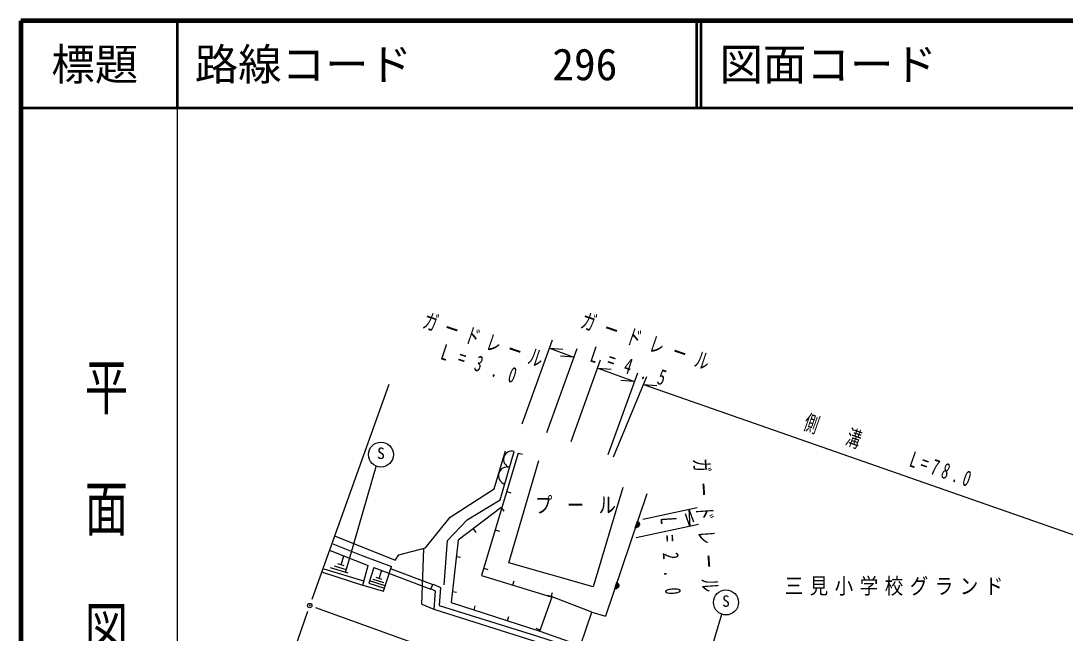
# Model space of a CAD drawing. Units: millimetres, scale not verified. Extents: x 40000 to 680000, y 20000 to 380000.
# Drawn here: x 40000 to 160144, y 309528 to 380000 of the extents above; entities that cross this region are included whole.
import ezdxf
from ezdxf.enums import TextEntityAlignment as Align

# ---------------------------------------------------------------- set-up
doc = ezdxf.new("R2010")
doc.units = ezdxf.units.MM
doc.header["$LTSCALE"] = 1000
doc.header["$PDMODE"] = 32
doc.header["$PDSIZE"] = 500
for name, color, linetype, lineweight in [('M-BGD', 7, 'Continuous', 25), ('M-TTL', 2, 'Continuous', 140), ('M-TTL-BAND', 7, 'Continuous', 25), ('M-TTL-LINE', 7, 'Continuous', 50)]:
    doc.layers.add(name, color=color, linetype=linetype, lineweight=lineweight)
doc.layers.add('M-OTRS', color=6, linetype='Continuous')
doc.layers.add('M-TTL-TXT', color=7, linetype='Continuous')
doc.styles.add('@ＭＳ ゴシック', font='')
doc.styles.add('ＭＳ ゴシック', font='')
doc.styles.get('@ＭＳ ゴシック').set_extended_font_data('@MS Gothic')
doc.styles.get('ＭＳ ゴシック').set_extended_font_data('MS Gothic')

msp = doc.modelspace()

# ---------------------------------------------------------------- linework, layer by layer
at = {"layer": 'M-BGD'}
for p, q in [((97667, 333619), (101154, 343270)), ((103975, 342250), (100488, 332600)), ((100814, 342329), (103636, 341310)), ((100814, 342329), (102368, 342214)), ((103636, 341310), (102082, 341424)), ((103310, 331580), (106705, 340976)), ((106365, 340035), (110597, 338506)), ((106365, 340035), (107918, 339920)), ((110937, 339446), (107542, 330051)), ((108169, 329824), (112001, 339061)), ((82337, 338147), (73490, 313417)), ((110597, 338506), (109044, 338621)), ((111617, 338137), (113172, 338039)), ((111617, 338137), (185133, 312452)), ((97232, 330254), (97711, 330110)), ((80847, 328682), (77339, 316597)), ((95905, 325831), (96384, 325688)), ((112010, 325556), (107262, 311485)), ((95254, 323977), (95556, 323579)), ((111542, 322658), (117822, 323999)), ((116984, 321808), (116460, 323275)), ((116844, 323790), (117369, 322323)), ((116844, 323790), (116984, 321808)), ((110751, 321674), (110986, 322371)), ((117962, 322017), (110785, 320484)), ((111026, 322341), (110801, 321674)), ((110852, 321674), (111067, 322310)), ((111097, 322250), (110913, 321704)), ((110974, 321734), (111127, 322189)), ((111147, 322098), (111045, 321794)), ((92030, 321526), (92333, 321128)), ((94577, 321409), (95056, 321265)), ((75889, 319787), (79330, 318436)), ((75597, 319042), (79962, 317330)), ((76839, 317383), (77156, 318428)), ((79330, 318436), (82633, 317185)), ((86119, 312877), (86370, 319221)), ((76058, 317268), (77425, 316854)), ((77201, 317273), (76477, 317493)), ((79326, 315061), (79962, 317330)), ((90102, 318337), (90599, 318280)), ((74703, 316546), (79314, 315062)), ((74850, 316930), (79433, 315542)), ((77649, 316435), (75639, 317044)), ((80604, 317098), (82350, 316437)), ((81210, 315823), (81511, 316764)), ((82393, 316386), (87186, 314578)), ((82605, 316947), (87398, 315140)), ((93249, 316986), (93728, 316842)), ((81930, 314955), (80120, 315533)), ((80502, 315730), (81733, 315337)), ((81536, 315719), (80884, 315927)), ((87186, 314578), (87398, 315140)), ((96615, 315071), (96762, 315549)), ((108377, 314638), (108612, 315336)), ((108653, 315305), (108427, 314638)), ((108478, 314638), (108693, 315275)), ((108723, 315214), (108539, 314668)), ((108600, 314698), (108753, 315153)), ((108773, 315062), (108671, 314759)), ((89637, 314314), (90134, 314257)), ((101114, 313702), (100643, 313869)), ((101030, 313717), (101176, 314195)), ((105694, 311950), (101114, 313702)), ((166456, 279020), (73949, 312447)), ((86119, 312877), (87494, 312294)), ((92134, 312200), (92286, 312676)), ((72987, 312002), (63244, 284401)), ((95989, 310962), (96142, 311438)), ((117992, 302863), (120635, 311724)), ((99765, 309884), (99294, 310051))]:
    msp.add_line(p, q, dxfattribs=at)
for points in [[(76068, 320722), (83064, 317911), (83491, 318545), (86550, 319347), (89379, 322870), (94454, 326155), (95771, 330496)], [(88720, 315103), (89092, 320181), (91345, 322574), (95149, 324867), (96740, 330428)], [(97232, 330254), (93007, 316178), (101030, 313717)], [(109264, 326302), (105854, 314872), (96140, 317631), (99610, 329399)], [(95254, 323977), (90320, 320226), (89491, 313049), (99722, 309763), (101114, 313702)], [(79326, 315061), (81723, 314355), (82633, 317185)], [(80604, 317098), (80045, 315264), (81852, 314686)], [(87434, 315162), (88297, 314778), (88130, 312721)], [(87190, 314614), (87665, 314403), (87494, 312294), (99143, 308585)], [(88130, 312721), (99338, 309197), (105835, 307122)], [(99722, 309763), (104402, 308092), (105694, 311950), (107262, 311485)]]:
    msp.add_lwpolyline(points, dxfattribs=at)
for points in [[(110951, 322417), (111032, 322356), (111092, 322285), (111142, 322184), (111162, 322092), (111162, 321991), (111121, 321870), (111060, 321789), (110989, 321729), (110887, 321679), (110796, 321659), (110695, 321659)], [(108577, 315381), (108658, 315320), (108718, 315249), (108768, 315148), (108788, 315057), (108788, 314956), (108747, 314834), (108686, 314754), (108615, 314693), (108513, 314643), (108422, 314623), (108321, 314623)]]:
    msp.add_lwpolyline(points, close=True, dxfattribs=at)
for centre in [(81428, 330075), (121125, 313057)]:
    msp.add_circle(centre, 1440, dxfattribs=at)
for centre, radius, start, end in [((96483, 329530), 950, 74.04633, 254.04631), ((95947, 327655), 1001, 74.04675, 254.03099)]:
    msp.add_arc(centre, radius, start, end, dxfattribs=at)
at = {"layer": 'M-OTRS'}
msp.add_point((73235, 312704), dxfattribs=at)
at = {"layer": 'M-TTL'}
for p, q in [((40000, 380000), (40000, 20000)), ((680000, 380000), (40000, 380000))]:
    msp.add_line(p, q, dxfattribs=at)
at = {"layer": 'M-TTL-BAND'}
msp.add_line((58000, 370000), (58000, 20000), dxfattribs=at)
at = {"layer": 'M-TTL-LINE'}
for p, q in [((58000, 380000), (58000, 370000)), ((117750, 380000), (117750, 370000)), ((118250, 380000), (118250, 370000)), ((40000, 370000), (680000, 370000))]:
    msp.add_line(p, q, dxfattribs=at)

# ---------------------------------------------------------------- texts
at = {"layer": 'M-BGD', "style": 'ＭＳ ゴシック'}
for p in [(80978, 329175), (120675, 312157)]:
    msp.add_text('S', height=1320, dxfattribs=at).set_placement(p, align=Align.BOTTOM_LEFT)
at = {"layer": 'M-BGD', "style": 'ＭＳ ゴシック', "width": 0.85}
for s, p in [('見', (130754, 313500)), ('小', (133632, 313495)), ('学', (136511, 313490)), ('校', (139390, 313485)), ('グ', (142268, 313480)), ('三', (127875, 313505)), ('ラ', (145147, 313475)), ('ン', (148026, 313470)), ('ド', (150904, 313465))]:
    msp.add_text(s, height=1833, dxfattribs=at).set_placement(p, align=Align.BOTTOM_LEFT)
at = {"layer": 'M-BGD', "char_height": 1833, "attachment_point": 7, "style": 'ＭＳ ゴシック'}
for s, insert, rotation in [('\\T1.57;\\W0.65;ガードレール', (86073, 344642), 341.2), ('\\T1.7;\\W0.65;ガードレール', (104239, 344652), 341.2), ('\\T2.51;\\W0.65;L=3.0', (88164, 341080), 341.5), ('\\T2.51;\\W0.65;L=4.5', (105355, 340811), 341.5), ('\\T1.59;\\W0.65;側\u3000溝\u3000\u3000L=78.0', (129837, 332867), 340.6), ('\\T1.7;\\W0.65;ガードレール', (117259, 329577), 274), ('\\T2.51;\\W0.65;L=2.0', (113560, 322830), 273.6)]:
    msp.add_mtext(s, dxfattribs=dict(at, insert=insert, rotation=rotation))
at = {"layer": 'M-BGD', "insert": (99144, 323272), "char_height": 1833, "attachment_point": 7, "style": 'ＭＳ ゴシック'}
msp.add_mtext('\\T1.83;\\W0.8;プール', dxfattribs=at)
at = {"layer": 'M-TTL-BAND', "style": '@ＭＳ ゴシック', "width": 1.4}
msp.add_text('平  面  図', height=3666, rotation=270, dxfattribs=at).set_placement((49777, 306475), align=Align.MIDDLE_RIGHT)
at = {"layer": 'M-TTL-TXT', "style": 'ＭＳ ゴシック'}
msp.add_text('標題', height=3666, dxfattribs=at).set_placement((48500, 375000), align=Align.MIDDLE_CENTER)
for s, p in [('路線コード', (60000, 375000)), ('296', (101142, 375000)), ('図面コード', (120380, 375000))]:
    msp.add_text(s, height=3666, dxfattribs=at).set_placement(p, align=Align.MIDDLE_LEFT)

doc.saveas('drawing.dxf')
